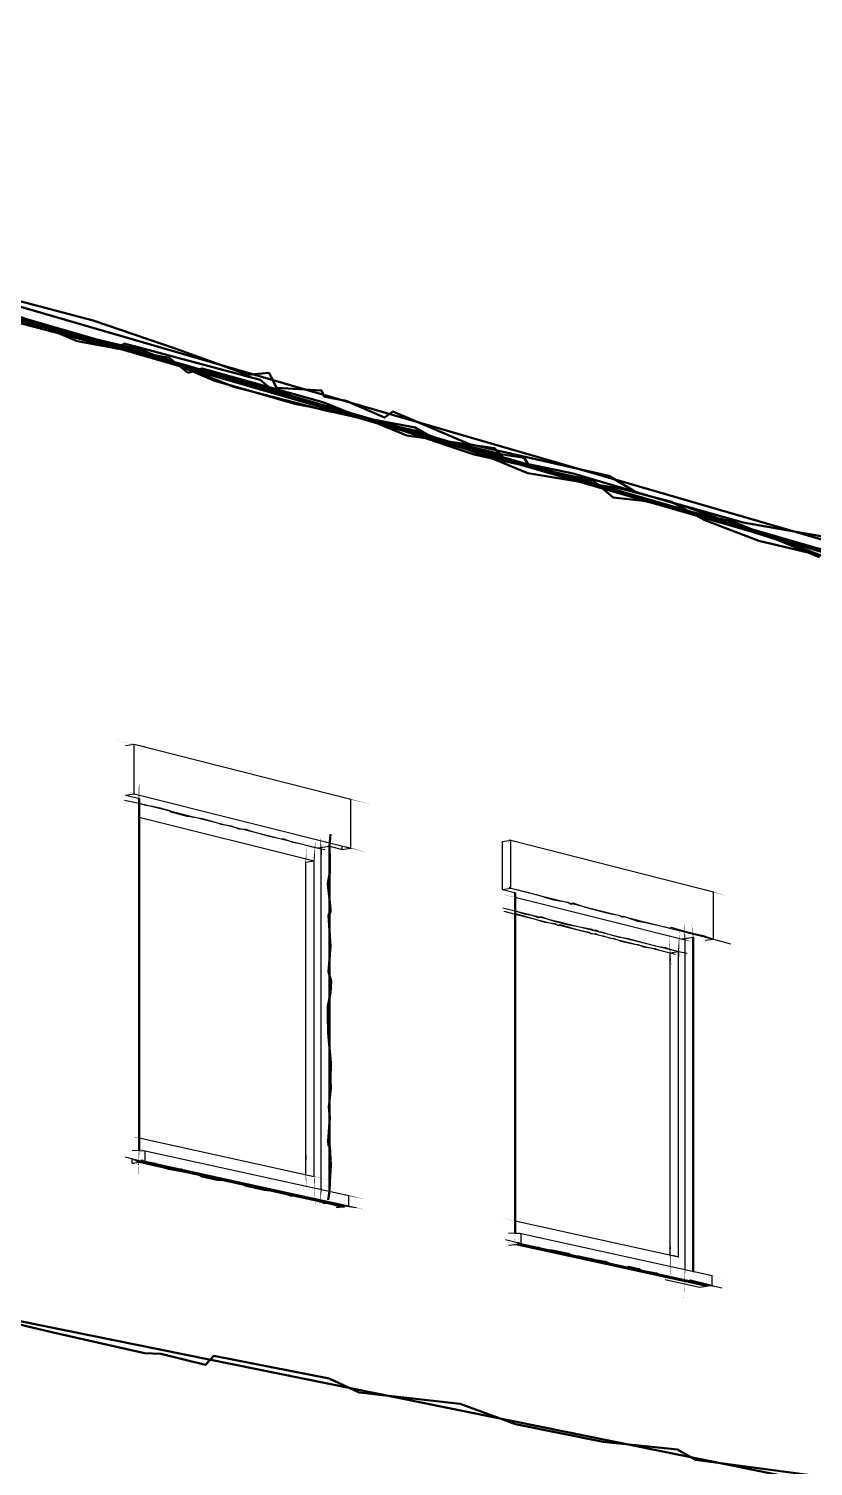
# Model space of a CAD drawing. Header units: inches. Extents: x -877 to 882, y -418 to 410.
# Drawn here: x 666 to 770, y 194.3 to 384.9 of the extents above; entities that cross this region are included whole.
import ezdxf

# ---------------------------------------------------------------- set-up
doc = ezdxf.new("R2010")
doc.units = ezdxf.units.IN
doc.header["$LTSCALE"] = 0.5
doc.header["$MEASUREMENT"] = 0
doc.layers.get('0').update_dxf_attribs({"lineweight": 18})
doc.layers.add('A-Glaz-Assm', color=71, linetype='Continuous', lineweight=25)
doc.layers.add('A-Wall', color=113, linetype='Continuous', lineweight=35)

# ---------------------------------------------------------------- blocks, each defined once
blk = doc.blocks.new('*U12')
at = {"color": 7, "linetype": 'Continuous', "lineweight": -3}
for p, q in [((678.84, 283.32), (680.56, 282.89)), ((680.56, 282.89), (680.61, 282.87)), ((680.61, 282.87), (680.62, 282.87)), ((704.32, 276.31), (705.56, 276.5)), ((705.56, 276.5), (705.85, 276.55)), ((705.85, 276.55), (705.86, 276.55)), ((705.86, 276.55), (705.91, 276.54)), ((705.91, 276.54), (707.56, 276.12)), ((707.56, 276.12), (707.56, 276.58)), ((728.8, 275.97), (728.8, 277.16)), ((728.8, 273.61), (728.8, 275.97)), ((728.8, 270.8), (728.8, 273.61)), ((728.8, 270.8), (730.41, 270.4)), ((730.41, 270.4), (730.46, 270.38)), ((730.46, 270.38), (730.46, 270.38)), ((752.56, 264.24), (753.79, 264.42)), ((753.79, 264.42), (754.07, 264.47)), ((679.7, 234.53), (679.7, 235.18)), ((679.7, 234.53), (679.96, 234.47)), ((679.7, 234.53), (679.7, 234.53)), ((679.7, 234.53), (679.7, 234.53)), ((680.44, 234.37), (680.44, 234.37)), ((680.44, 234.37), (680.45, 234.37)), ((680.45, 234.37), (680.56, 234.34)), ((750.38, 219.09), (754.9, 218.1))]:
    blk.add_line(p, q, dxfattribs=at)
at = {"layer": 'A-Glaz-Assm', "color": 252, "linetype": 'Continuous', "lineweight": 25}
for p, q in [((678.84, 289.9), (679.98, 290.09)), ((679.98, 283.5), (679.98, 290.09)), ((679.98, 290.09), (708.69, 282.76)), ((678.84, 283.32), (679.98, 283.5)), ((679.98, 283.5), (708.69, 276.3)), ((708.69, 276.3), (708.69, 282.76)), ((728.8, 277.16), (729.92, 277.34)), ((729.92, 270.97), (729.92, 277.34)), ((729.92, 277.34), (756.79, 270.48)), ((707.56, 276.12), (708.69, 276.3)), ((728.8, 270.8), (729.92, 270.97)), ((729.92, 270.97), (756.79, 264.23)), ((756.79, 264.23), (756.79, 270.48)), ((755.67, 264.07), (756.79, 264.23)), ((679.7, 236.23), (680.65, 236.19)), ((679.7, 234.53), (680.65, 234.66)), ((680.65, 236.19), (681.41, 236.16)), ((680.65, 234.66), (680.93, 234.7)), ((680.65, 234.66), (707.68, 228.75)), ((680.93, 234.91), (681.12, 234.94)), ((680.93, 234.7), (680.93, 234.91)), ((680.93, 234.91), (681.12, 234.87)), ((680.93, 234.7), (707.96, 228.79)), ((681.12, 234.73), (681.12, 234.94)), ((681.12, 234.73), (681.41, 234.77)), ((681.12, 234.73), (708.15, 228.82)), ((681.41, 234.77), (681.41, 236.16)), ((681.41, 236.16), (708.43, 230.22)), ((681.41, 234.77), (708.43, 228.86)), ((706.74, 228.62), (707.68, 228.75)), ((707.68, 228.75), (707.96, 228.79)), ((707.96, 228.79), (707.96, 228.86)), ((708.15, 228.82), (708.43, 228.86)), ((708.43, 228.86), (708.43, 230.22)), ((729.61, 225.27), (730.54, 225.23)), ((730.54, 225.23), (731.29, 225.2)), ((731.29, 223.85), (731.29, 225.2)), ((731.29, 225.2), (756.57, 219.64)), ((729.61, 223.63), (730.54, 223.75)), ((730.54, 223.75), (730.82, 223.79)), ((730.54, 223.75), (755.83, 218.22)), ((730.82, 223.99), (731.01, 224.02)), ((730.82, 223.79), (730.82, 223.99)), ((730.82, 223.99), (731.01, 223.95)), ((730.82, 223.79), (756.11, 218.26)), ((731.01, 223.82), (731.01, 224.02)), ((731.01, 223.82), (731.29, 223.85)), ((731.01, 223.82), (756.29, 218.29)), ((731.29, 223.85), (756.57, 218.32)), ((756.57, 218.32), (756.57, 219.64)), ((754.9, 218.1), (755.83, 218.22)), ((755.83, 218.22), (756.11, 218.26)), ((756.11, 218.26), (756.11, 218.33)), ((756.29, 218.29), (756.57, 218.32))]:
    blk.add_line(p, q, dxfattribs=at)
at = {"layer": 'A-Glaz-Assm', "color": 143, "linetype": 'Continuous', "lineweight": 25}
for p, q in [((680.62, 282.24), (704.77, 276.2)), ((680.62, 280.39), (703.83, 274.61)), ((702.71, 274.44), (703.83, 274.61)), ((703.83, 232.76), (703.83, 274.61)), ((704.77, 231.03), (704.77, 276.2)), ((730.46, 269.77), (753, 264.13)), ((730.46, 267.98), (752.13, 262.59)), ((753, 220.43), (753, 264.13)), ((751.02, 262.42), (752.13, 262.59)), ((752.13, 222.1), (752.13, 262.59)), ((680.62, 237.89), (703.83, 232.76)), ((730.46, 226.88), (752.13, 222.1))]:
    blk.add_line(p, q, dxfattribs=at)
at = {"layer": 'A-Glaz-Assm', "color": 141, "linetype": 'Continuous', "lineweight": 25}
for p, q in [((702.71, 233.01), (702.71, 274.44)), ((730.46, 267.53), (751.02, 262.42)), ((751.02, 222.35), (751.02, 262.42))]:
    blk.add_line(p, q, dxfattribs=at)
at = {"layer": 'A-Wall', "color": 252, "linetype": 'Continuous', "lineweight": 50}
for p, q in [((537.86, 383.08), (863.15, 288.89)), ((537.96, 383.2), (863.55, 288.89)), ((538.03, 383.28), (863.81, 288.9)), ((538.13, 384.91), (864.2, 290.12)), ((538.13, 383.4), (864.2, 288.9))]:
    blk.add_line(p, q, dxfattribs=at)
at = {"layer": 'A-Wall', "color": 15, "linetype": 'Continuous', "lineweight": 50}
for p, q in [((680.62, 236.19), (680.62, 282.87)), ((705.85, 230.79), (705.85, 276.55)), ((730.46, 225.23), (730.46, 270.38)), ((754.07, 220.19), (754.07, 264.47)), ((549.83, 236.85), (863.68, 173.28))]:
    blk.add_line(p, q, dxfattribs=at)
blk = doc.blocks.new('New Napkin Sketch')
at = {"layer": 'A-Wall', "color": 252, "linetype": 'Continuous', "lineweight": 25}
for p, q in [((678.84, 289.9), (679.98, 290.09)), ((679.98, 283.5), (679.98, 290.09)), ((678.84, 283.32), (679.98, 283.5)), ((708.69, 276.3), (708.69, 282.76)), ((728.8, 277.16), (729.92, 277.34)), ((729.92, 270.97), (729.92, 277.34)), ((707.56, 276.12), (708.69, 276.3)), ((728.8, 270.8), (729.92, 270.97)), ((756.79, 264.23), (756.79, 270.48)), ((755.67, 264.07), (756.79, 264.23)), ((679.7, 236.23), (680.65, 236.19)), ((679.7, 234.53), (680.65, 234.66)), ((680.65, 236.19), (681.41, 236.16)), ((680.65, 234.66), (680.93, 234.7)), ((680.93, 234.91), (681.12, 234.94)), ((680.93, 234.7), (680.93, 234.91)), ((680.93, 234.91), (681.12, 234.87)), ((681.12, 234.73), (681.12, 234.94)), ((681.12, 234.73), (681.41, 234.77)), ((681.41, 234.77), (681.41, 236.16)), ((706.74, 228.62), (707.68, 228.75)), ((707.68, 228.75), (707.96, 228.79)), ((707.96, 228.79), (707.96, 228.86)), ((708.15, 228.82), (708.43, 228.86)), ((708.43, 228.86), (708.43, 230.22)), ((729.61, 225.27), (730.54, 225.23)), ((730.54, 225.23), (731.29, 225.2)), ((731.29, 223.85), (731.29, 225.2)), ((729.61, 223.63), (730.54, 223.75)), ((730.54, 223.75), (730.82, 223.79)), ((730.82, 223.99), (731.01, 224.02)), ((730.82, 223.79), (730.82, 223.99)), ((730.82, 223.99), (731.01, 223.95)), ((731.01, 223.82), (731.01, 224.02)), ((731.01, 223.82), (731.29, 223.85)), ((756.57, 218.32), (756.57, 219.64)), ((754.9, 218.1), (755.83, 218.22)), ((755.83, 218.22), (756.11, 218.26)), ((756.11, 218.26), (756.11, 218.33)), ((756.29, 218.29), (756.57, 218.32))]:
    blk.add_line(p, q, dxfattribs=at)
at = {"layer": 'A-Wall', "color": 7, "linetype": 'Continuous', "lineweight": -3}
for p, q in [((678.84, 283.32), (680.56, 282.89)), ((680.56, 282.89), (680.61, 282.87)), ((680.61, 282.87), (680.62, 282.87)), ((704.32, 276.31), (705.56, 276.5)), ((705.56, 276.5), (705.85, 276.55)), ((705.85, 276.55), (705.86, 276.55)), ((705.86, 276.55), (705.91, 276.54)), ((705.91, 276.54), (707.56, 276.12)), ((707.56, 276.12), (707.56, 276.58)), ((728.8, 275.97), (728.8, 277.16)), ((728.8, 273.61), (728.8, 275.97)), ((728.8, 270.8), (728.8, 273.61)), ((728.8, 270.8), (730.41, 270.4)), ((730.41, 270.4), (730.46, 270.38)), ((730.46, 270.38), (730.46, 270.38)), ((752.56, 264.24), (753.79, 264.42)), ((753.79, 264.42), (754.07, 264.47)), ((679.7, 234.53), (679.7, 235.18)), ((679.7, 234.53), (679.96, 234.47)), ((679.7, 234.53), (679.7, 234.53)), ((679.7, 234.53), (679.7, 234.53)), ((680.44, 234.37), (680.44, 234.37)), ((680.44, 234.37), (680.45, 234.37)), ((680.45, 234.37), (680.56, 234.34)), ((750.38, 219.09), (754.9, 218.1))]:
    blk.add_line(p, q, dxfattribs=at)
at = {"layer": 'A-Wall', "color": 143, "linetype": 'Continuous', "lineweight": 25}
for p, q in [((702.71, 274.44), (703.83, 274.61)), ((751.02, 262.42), (752.13, 262.59))]:
    blk.add_line(p, q, dxfattribs=at)
at = {"layer": 'A-Wall', "color": 252, "linetype": 'Continuous', "lineweight": 50, "extrusion": (0, 0, -1)}
for points in [[(-658.42, 350.49), (-674.53, 346.25), (-685.39, 342.51), (-695.04, 339.02), (-697.86, 339.32), (-698.82, 337.33), (-704.82, 336.97), (-705.17, 336.14), (-705.95, 335.99), (-708.07, 335.59), (-713.17, 333.36), (-714.27, 334.18), (-724.42, 329.86), (-742.88, 325.63), (-746.56, 323.43), (-760.68, 319.46), (-772.52, 317.37)], [(-557.74, 377.61), (-569.25, 374.78), (-575.2, 372.22), (-591.54, 367.5), (-597.33, 365.89), (-601.63, 365.51), (-619.53, 360.44), (-629.7, 357.62), (-643.63, 352.71), (-644.95, 353.16), (-650.67, 350.15), (-664.92, 346.09), (-681.01, 342.31), (-693.2, 337.43), (-705.49, 334.27), (-717.2, 332.05), (-719.46, 330.71), (-728.57, 328.52), (-731.68, 328.01), (-732.18, 327.17), (-738.17, 325.95), (-753.29, 321.47), (-766.62, 316.7), (-775.74, 313.37)], [(-661.14, 348.3), (-672.42, 343.5), (-684.61, 341.29), (-687.14, 339.31), (-688.97, 339.88), (-704.99, 335.4), (-708.44, 334.03), (-725.04, 328.46), (-740.84, 324.97), (-743.48, 322.76), (-747.5, 322.35), (-750.54, 321.63), (-759.44, 319.56), (-770.81, 314.85)], [(-555.71, 378.06), (-564.07, 376.34), (-573.4, 373.07), (-584.4, 369.73), (-596.42, 367.26), (-599.38, 365.22), (-602.92, 364.65), (-618.02, 360.19), (-636.04, 354.1), (-645.85, 351.92), (-661.29, 346.83), (-677.82, 342.49), (-678.64, 343.18), (-696.68, 338.39), (-698.27, 337.04), (-711.49, 332.89), (-716.11, 331), (-727.74, 329.31), (-729.19, 327.71), (-736.49, 325.67), (-753.83, 320.79), (-765.96, 316.93), (-777.77, 314.21)], [(-651.64, 350.2), (-666.99, 345.69), (-683.44, 341.34), (-690.54, 338.28), (-701.25, 335.2), (-703.33, 334.77), (-717.69, 331.54), (-727.86, 327.75), (-732.14, 326.01), (-744.63, 323.91), (-751.21, 322.19), (-755.63, 319.78), (-762.76, 317.04), (-780.3, 312.87)]]:
    blk.add_lwpolyline(points, dxfattribs=at)
at = {"layer": 'A-Wall', "color": 252, "linetype": 'Continuous', "lineweight": 25, "extrusion": (0, 0, -1)}
for points in [[(-677.18, 290.69, 0, 0.0188, 0), (-679.98, 290.09, 0.0188, 0, 0), (-682.76, 289.5, 0, 0, 0), (-683.04, 289.38, 0, 0, 0), (-684.78, 288.86, 0, 0, 0), (-685.65, 288.56, 0, 0, 0), (-687.34, 288.35, 0, 0, 0), (-690.16, 287.61, 0, 0, 0), (-692.72, 286.87, 0, 0, 0), (-695.51, 285.99, 0, 0, 0), (-697.4, 285.49, 0, 0, 0), (-697.87, 285.5, 0, 0, 0), (-700.67, 284.89, 0, 0, 0), (-700.73, 284.78, 0, 0, 0), (-702.2, 284.34, 0, 0, 0), (-705.01, 283.73, 0, 0, 0), (-705.52, 283.64, 0, 0, 0), (-707.15, 283.2, 0, 0.0596, 0), (-708.69, 282.76, 0.0596, 0, 0), (-711.5, 282.04, 0, 0, 0)], [(-678.94, 283.82, 0, 0.0358, 0), (-679.98, 283.5, 0.0358, 0, 0), (-681.99, 282.88, 0, 0, 0), (-684.27, 282.32, 0, 0, 0), (-685.32, 282.31, 0, 0, 0), (-687.31, 281.79, 0, 0, 0), (-689.93, 280.96, 0, 0, 0), (-692.14, 280.59, 0, 0, 0), (-692.87, 280.21, 0, 0, 0), (-693.83, 279.95, 0, 0, 0), (-696.02, 279.49, 0, 0, 0), (-698.29, 278.94, 0, 0, 0), (-700.89, 278.4, 0, 0, 0), (-703.34, 277.79, 0, 0, 0), (-704.76, 277.21, 0, 0, 0), (-705.29, 277.21, 0, 0, 0), (-706.9, 276.78, 0, 0, 0), (-707.85, 276.64, 0, 0.0743, 0), (-708.69, 276.3, 0.0743, 0, 0), (-710.81, 275.66, 0, 0, 0)], [(-729.52, 277.47, 0, 0.131, 0), (-729.92, 277.34, 0.131, 0, 0), (-730.43, 277.07, 0, 0, 0), (-733.13, 276.47, 0, 0, 0), (-734.37, 276.09, 0, 0, 0), (-734.59, 276.15, 0, 0, 0), (-736.91, 275.62, 0, 0, 0), (-737.28, 275.53, 0, 0, 0), (-738.45, 275.18, 0, 0, 0), (-740.97, 274.57, 0, 0, 0), (-743.39, 273.97, 0, 0, 0), (-745.72, 273.24, 0, 0, 0), (-748.34, 272.72, 0, 0, 0), (-750.17, 272.2, 0, 0, 0), (-751.27, 271.95, 0, 0, 0), (-751.32, 271.88, 0, 0, 0), (-751.48, 271.7, 0, 0, 0), (-753.37, 271.48, 0, 0, 0), (-754.84, 271.08, 0, 0, 0), (-755.49, 270.7, 0, 0.0565, 0), (-756.79, 270.48, 0.0565, 0, 0), (-758.53, 269.9, 0, 0, 0)], [(-680.37, 236.49, 0, 0.0602, 0), (-681.41, 236.16, 0.0602, 0, 0), (-683.7, 235.55, 0, 0, 0), (-684.95, 235.4, 0, 0, 0), (-684.97, 235.3, 0, 0, 0), (-686.28, 235.06, 0, 0, 0), (-688.92, 234.64, 0, 0, 0), (-689.57, 234.27, 0, 0, 0), (-691.38, 233.93, 0, 0, 0), (-692.35, 233.71, 0, 0, 0), (-692.92, 233.65, 0, 0, 0), (-694.88, 233.27, 0, 0, 0), (-695.29, 233.23, 0, 0, 0), (-697.81, 232.55, 0, 0, 0), (-699.36, 232.31, 0, 0, 0), (-701.7, 231.72, 0, 0, 0), (-703.25, 231.4, 0, 0, 0), (-704.59, 230.97, 0, 0, 0), (-706.15, 230.76, 0, 0, 0), (-708.06, 230.34, 0, 0, 0), (-708.3, 230.36, 0, 0.0881, 0), (-708.43, 230.22, 0.0881, 0, 0), (-710.7, 229.7, 0, 0, 0)], [(-679.32, 235.05, 0, 0.125, 0), (-680.93, 234.7, 0.125, 0, 0), (-681.62, 234.65, 0, 0, 0), (-682.72, 234.31, 0, 0, 0), (-684.33, 233.99, 0, 0, 0), (-685.02, 233.77, 0, 0, 0), (-687.36, 233.42, 0, 0, 0), (-689.47, 232.86, 0, 0, 0), (-691.19, 232.34, 0, 0, 0), (-692.67, 232.15, 0, 0, 0), (-695.37, 231.55, 0, 0, 0), (-697.67, 230.9, 0, 0, 0), (-700.04, 230.51, 0, 0, 0), (-701.6, 230.08, 0, 0, 0), (-702.57, 229.91, 0, 0, 0), (-704.4, 229.61, 0, 0, 0), (-706.87, 228.93, 0, 0.0364, 0), (-707.96, 228.79, 0.0364, 0, 0), (-709.55, 228.52, 0, 0, 0)], [(-680.67, 235.02, 0, 0.132, 0), (-681.41, 234.77, 0.132, 0, 0), (-683.09, 234.51, 0, 0, 0), (-685.5, 233.95, 0, 0, 0), (-687.91, 233.37, 0, 0, 0), (-688.02, 233.33, 0, 0, 0), (-689.56, 232.95, 0, 0, 0), (-690.73, 232.64, 0, 0, 0), (-692.61, 232.33, 0, 0, 0), (-694.12, 232.07, 0, 0, 0), (-696.07, 231.56, 0, 0, 0), (-696.92, 231.27, 0, 0, 0), (-697.85, 231.08, 0, 0, 0), (-699.5, 230.89, 0, 0, 0), (-701.25, 230.53, 0, 0, 0), (-701.91, 230.32, 0, 0, 0), (-702.73, 230.08, 0, 0, 0), (-703.54, 230.05, 0, 0, 0), (-703.79, 229.85, 0, 0, 0), (-703.82, 229.91, 0, 0, 0), (-703.93, 229.78, 0, 0, 0), (-704.96, 229.7, 0, 0, 0), (-707.08, 229.21, 0, 0.0882, 0), (-708.43, 228.86, 0.0882, 0, 0), (-710.6, 228.34, 0, 0, 0)], [(-730.14, 225.53, 0, 0.0536, 0), (-731.29, 225.2, 0.0536, 0, 0), (-732.15, 225.05, 0, 0, 0), (-734.08, 224.57, 0, 0, 0), (-734.48, 224.46, 0, 0, 0), (-735.66, 224.32, 0, 0, 0), (-736.17, 224.17, 0, 0, 0), (-738.1, 223.72, 0, 0, 0), (-739.45, 223.35, 0, 0, 0), (-740.01, 223.34, 0, 0, 0), (-740.99, 223.16, 0, 0, 0), (-742.29, 222.84, 0, 0, 0), (-744.5, 222.36, 0, 0, 0), (-746.41, 221.79, 0, 0, 0), (-748.28, 221.36, 0, 0, 0), (-750.41, 221.11, 0, 0, 0), (-750.89, 220.88, 0, 0, 0), (-752.18, 220.57, 0, 0, 0), (-754.18, 220.05, 0, 0, 0), (-755.68, 219.9, 0, 0.0083, 0), (-756.57, 219.64, 0.0083, 0, 0), (-758.54, 219.09, 0, 0, 0)], [(-729.26, 224.05, 0, 0.026, 0), (-730.54, 223.75, 0.026, 0, 0), (-731.13, 223.67, 0, 0, 0), (-732.95, 223.19, 0, 0, 0), (-734.54, 222.76, 0, 0, 0), (-735.12, 222.74, 0, 0, 0), (-737.42, 222.29, 0, 0, 0), (-737.46, 222.13, 0, 0, 0), (-739.57, 221.67, 0, 0, 0), (-740.86, 221.51, 0, 0, 0), (-742.38, 221.18, 0, 0, 0), (-744.23, 220.81, 0, 0, 0), (-744.26, 220.76, 0, 0, 0), (-746.3, 220.36, 0, 0, 0), (-748.2, 219.97, 0, 0, 0), (-749.33, 219.71, 0, 0, 0), (-750.82, 219.27, 0, 0, 0), (-751.56, 219.27, 0, 0, 0), (-751.6, 219.06, 0, 0, 0), (-752.47, 218.89, 0, 0, 0), (-752.66, 218.9, 0, 0, 0), (-752.67, 218.93, 0, 0, 0), (-754.71, 218.47, 0, 0.0481, 0), (-755.83, 218.22, 0.0481, 0, 0), (-756.4, 218.1, 0, 0, 0)], [(-729.44, 224.08, 0, 0.0219, 0), (-731.01, 223.82, 0.0219, 0, 0), (-731.62, 223.75, 0, 0, 0), (-733.64, 223.12, 0, 0, 0), (-735.22, 222.76, 0, 0, 0), (-735.99, 222.77, 0, 0, 0), (-737.63, 222.27, 0, 0, 0), (-738.93, 222.14, 0, 0, 0), (-740.25, 221.73, 0, 0, 0), (-740.85, 221.63, 0, 0, 0), (-742.59, 221.38, 0, 0, 0), (-744.08, 221.06, 0, 0, 0), (-746.42, 220.53, 0, 0, 0), (-747.28, 220.2, 0, 0, 0), (-747.31, 220.25, 0, 0, 0), (-749.46, 219.66, 0, 0, 0), (-751.72, 219.31, 0, 0, 0), (-752.02, 219.31, 0, 0, 0), (-753.84, 218.83, 0, 0, 0), (-754.36, 218.68, 0, 0, 0), (-754.63, 218.74, 0, 0.0636, 0), (-756.29, 218.29, 0.0636, 0, 0), (-757.01, 218.01, 0, 0, 0)], [(-730.64, 223.88, 0, 0.121, 0), (-730.82, 223.79, 0.121, 0, 0), (-731.21, 223.6, 0, 0, 0), (-733.37, 223.13, 0, 0, 0), (-734.8, 222.96, 0, 0, 0), (-735.98, 222.57, 0, 0, 0), (-738.03, 222.1, 0, 0, 0), (-738.6, 221.98, 0, 0, 0), (-740.67, 221.66, 0, 0, 0), (-741.79, 221.36, 0, 0, 0), (-742.25, 221.35, 0, 0, 0), (-744.01, 220.85, 0, 0, 0), (-744.17, 220.79, 0, 0, 0), (-746.68, 220.26, 0, 0, 0), (-747.16, 220.32, 0, 0, 0), (-749.55, 219.69, 0, 0, 0), (-750.18, 219.59, 0, 0, 0), (-752.07, 219.1, 0, 0, 0), (-754.22, 218.75, 0, 0, 0), (-755.54, 218.32, 0, 0.0927, 0), (-756.11, 218.26, 0.0927, 0, 0), (-756.85, 218.23, 0, 0, 0)]]:
    blk.add_lwpolyline(points, format="xyseb", dxfattribs=at)
at = {"layer": 'A-Wall', "color": 15, "linetype": 'Continuous', "lineweight": 50, "extrusion": (0, 0, -1)}
for points in [[(-680.52, 232.34, 0, 0.0864, 0), (-680.62, 236.19, 0.0864, 0, 0), (-680.74, 240.5, 0, 0, 0), (-680.81, 241.79, 0, 0, 0), (-680.79, 245.43, 0, 0, 0), (-680.78, 249.67, 0, 0, 0), (-680.82, 249.73, 0, 0, 0), (-680.48, 251.37, 0, 0, 0), (-680.71, 252.18, 0, 0, 0), (-680.55, 254.6, 0, 0, 0), (-680.56, 258.25, 0, 0, 0), (-680.61, 260.56, 0, 0, 0), (-680.4, 262.85, 0, 0, 0), (-680.82, 264.68, 0, 0, 0), (-680.61, 265.07, 0, 0, 0), (-680.64, 267.21, 0, 0, 0), (-680.42, 270.9, 0, 0, 0), (-680.84, 272.12, 0, 0, 0), (-680.7, 276.72, 0, 0, 0), (-680.39, 277.38, 0, 0, 0), (-680.53, 281, 0, 0.0884, 0), (-680.62, 282.87, 0.0884, 0, 0), (-680.61, 286.41, 0, 0, 0)], [(-730.4, 223.35, 0, 0.0124, 0), (-730.46, 225.23, 0.0124, 0, 0), (-730.26, 227.58, 0, 0, 0), (-730.4, 231.47, 0, 0, 0), (-730.59, 235.51, 0, 0, 0), (-730.37, 239.46, 0, 0, 0), (-730.6, 240.33, 0, 0, 0), (-730.62, 240.98, 0, 0, 0), (-730.35, 244.95, 0, 0, 0), (-730.55, 247.14, 0, 0, 0), (-730.53, 247.85, 0, 0, 0), (-730.65, 247.95, 0, 0, 0), (-730.3, 251.06, 0, 0, 0), (-730.65, 255.1, 0, 0, 0), (-730.42, 256.56, 0, 0, 0), (-730.61, 256.89, 0, 0, 0), (-730.29, 259.69, 0, 0, 0), (-730.3, 260.91, 0, 0, 0), (-730.54, 262.86, 0, 0, 0), (-730.35, 265.32, 0, 0, 0), (-730.39, 266.95, 0, 0, 0), (-730.33, 269.35, 0, 0.0202, 0), (-730.46, 270.38, 0.0202, 0, 0), (-730.26, 270.94, 0, 0, 0)], [(-754.19, 219.62, 0, 0.05, 0), (-754.07, 220.19, 0.05, 0, 0), (-753.9, 223.28, 0, 0, 0), (-754.21, 224.31, 0, 0, 0), (-754.21, 226.99, 0, 0, 0), (-754.24, 228.28, 0, 0, 0), (-754.05, 231.04, 0, 0, 0), (-754.06, 234.56, 0, 0, 0), (-754.02, 238.01, 0, 0, 0), (-754.23, 238.26, 0, 0, 0), (-754.1, 240.01, 0, 0, 0), (-753.94, 242.03, 0, 0, 0), (-753.93, 244.18, 0, 0, 0), (-754.15, 245.83, 0, 0, 0), (-754.2, 247.54, 0, 0, 0), (-753.98, 251.8, 0, 0, 0), (-754.09, 256.1, 0, 0, 0), (-754.26, 258, 0, 0, 0), (-754.11, 259.69, 0, 0, 0), (-754.14, 263.95, 0, 0.122, 0), (-754.07, 264.47, 0.122, 0, 0), (-753.86, 266.36, 0, 0, 0)]]:
    blk.add_lwpolyline(points, format="xyseb", dxfattribs=at)
at = {"layer": 'A-Wall', "color": 143, "linetype": 'Continuous', "lineweight": 25, "extrusion": (0, 0, -1)}
for points in [[(-678.71, 282.65), (-680.62, 282.24), (-681.49, 281.98), (-682.43, 281.85), (-683.39, 281.64), (-684.68, 281.27), (-684.67, 281.16), (-686.96, 280.54), (-687.14, 280.52), (-689, 280.2), (-691.34, 279.53), (-691.45, 279.48), (-692.85, 279.25), (-693.85, 278.85), (-694.76, 278.78), (-695.37, 278.56), (-697.69, 277.92), (-699.47, 277.53), (-699.83, 277.5), (-700.94, 277.08), (-701.74, 276.94), (-703.63, 276.45), (-703.96, 276.37), (-704.47, 276.33), (-704.77, 276.2), (-705.26, 276.09)], [(-728.85, 268.39), (-730.46, 267.98), (-731.42, 267.67), (-731.64, 267.59), (-732.69, 267.41), (-733.58, 267.11), (-733.94, 267.2), (-734.8, 266.87), (-735.65, 266.62), (-737.56, 266.13), (-738.61, 265.95), (-740.66, 265.54), (-740.91, 265.4), (-741.25, 265.41), (-741.61, 265.21), (-741.93, 265.17), (-742.7, 264.91), (-744.25, 264.49), (-745.27, 264.34), (-747.41, 263.78), (-749.06, 263.32), (-750.27, 263.09), (-750.36, 263.1), (-750.96, 262.9), (-752.13, 262.59), (-753.29, 262.35)]]:
    blk.add_lwpolyline(points, dxfattribs=at)
for points in [[(-680.28, 280.37, 0, 0.0854, 0), (-680.62, 280.39, 0.0854, 0, 0), (-681.92, 279.95, 0, 0, 0), (-683.1, 279.87, 0, 0, 0), (-683.71, 279.62, 0, 0, 0), (-685.08, 279.24, 0, 0, 0), (-685.68, 279.22, 0, 0, 0), (-686.6, 278.93, 0, 0, 0), (-688.85, 278.39, 0, 0, 0), (-689.71, 278.18, 0, 0, 0), (-690.21, 277.92, 0, 0, 0), (-690.68, 277.98, 0, 0, 0), (-691.36, 277.69, 0, 0, 0), (-693.37, 277.11, 0, 0, 0), (-694.55, 276.84, 0, 0, 0), (-696.23, 276.5, 0, 0, 0), (-697.49, 276.27, 0, 0, 0), (-699.04, 275.78, 0, 0, 0), (-700.66, 275.49, 0, 0, 0), (-702.21, 274.99, 0, 0, 0), (-703.3, 274.64, 0, 0.0438, 0), (-703.83, 274.61, 0.0438, 0, 0), (-703.91, 274.65, 0, 0, 0)], [(-703.98, 228.78, 0, 0.0833, 0), (-703.83, 232.76, 0.0833, 0, 0), (-703.85, 235.14, 0, 0, 0), (-703.82, 236.64, 0, 0, 0), (-703.83, 236.89, 0, 0, 0), (-703.82, 237.12, 0, 0, 0), (-703.69, 240.6, 0, 0, 0), (-704.04, 242.11, 0, 0, 0), (-703.73, 243.25, 0, 0, 0), (-703.8, 245.34, 0, 0, 0), (-703.96, 246.25, 0, 0, 0), (-703.85, 248.39, 0, 0, 0), (-703.67, 250.39, 0, 0, 0), (-703.97, 252.76, 0, 0, 0), (-703.66, 256.2, 0, 0, 0), (-703.74, 259.5, 0, 0, 0), (-704, 262.46, 0, 0, 0), (-704, 263.65, 0, 0, 0), (-703.88, 266.79, 0, 0, 0), (-703.71, 268.93, 0, 0, 0), (-703.76, 270.15, 0, 0, 0), (-703.9, 272.85, 0, 0.165, 0), (-703.83, 274.61, 0.165, 0, 0), (-703.99, 277.31, 0, 0, 0)], [(-704.57, 229.12, 0, 0.164, 0), (-704.77, 231.03, 0.164, 0, 0), (-704.84, 232.01, 0, 0, 0), (-704.98, 232.72, 0, 0, 0), (-704.98, 234.72, 0, 0, 0), (-704.92, 236.57, 0, 0, 0), (-704.69, 240.46, 0, 0, 0), (-704.68, 243.3, 0, 0, 0), (-704.85, 247.18, 0, 0, 0), (-704.68, 249.33, 0, 0, 0), (-704.55, 251.9, 0, 0, 0), (-704.65, 253.06, 0, 0, 0), (-704.69, 253.98, 0, 0, 0), (-704.57, 255.45, 0, 0, 0), (-704.6, 258.4, 0, 0, 0), (-704.88, 261.22, 0, 0, 0), (-704.84, 265.07, 0, 0, 0), (-704.93, 266.2, 0, 0, 0), (-704.54, 270.47, 0, 0, 0), (-704.95, 271.6, 0, 0, 0), (-704.87, 275.26, 0, 0.167, 0), (-704.77, 276.2, 0.167, 0, 0), (-704.58, 277.87, 0, 0, 0)], [(-728.53, 270.24, 0, 0.0372, 0), (-730.46, 269.77, 0.0372, 0, 0), (-732.23, 269.22, 0, 0, 0), (-734.2, 268.94, 0, 0, 0), (-735.14, 268.67, 0, 0, 0), (-736.34, 268.4, 0, 0, 0), (-736.33, 268.23, 0, 0, 0), (-736.35, 268.3, 0, 0, 0), (-737.55, 267.88, 0, 0, 0), (-739.1, 267.56, 0, 0, 0), (-740.37, 267.34, 0, 0, 0), (-741.11, 267.17, 0, 0, 0), (-742.52, 266.79, 0, 0, 0), (-744.36, 266.33, 0, 0, 0), (-745.58, 265.96, 0, 0, 0), (-746.79, 265.71, 0, 0, 0), (-747.23, 265.56, 0, 0, 0), (-749.14, 265.21, 0, 0, 0), (-751.16, 264.69, 0, 0, 0), (-752.22, 264.38, 0, 0.112, 0), (-753, 264.13, 0.112, 0, 0), (-753.89, 263.87, 0, 0, 0)], [(-752.06, 221.57, 0, 0.00717, 0), (-752.13, 222.1, 0.00717, 0, 0), (-752.18, 224.37, 0, 0, 0), (-752.2, 224.56, 0, 0, 0), (-752.12, 225.02, 0, 0, 0), (-752.04, 227.86, 0, 0, 0), (-751.99, 228.72, 0, 0, 0), (-752.31, 232.43, 0, 0, 0), (-752.3, 234.18, 0, 0, 0), (-752.19, 237.76, 0, 0, 0), (-752.31, 239.22, 0, 0, 0), (-752.24, 241.84, 0, 0, 0), (-752.18, 245.02, 0, 0, 0), (-752.22, 248.78, 0, 0, 0), (-752.19, 251.87, 0, 0, 0), (-751.96, 255.81, 0, 0, 0), (-751.97, 257.22, 0, 0, 0), (-751.99, 258.79, 0, 0, 0), (-752.09, 259.83, 0, 0, 0), (-752.25, 261.75, 0, 0.158, 0), (-752.13, 262.59, 0.158, 0, 0), (-752.27, 265.48, 0, 0, 0)], [(-752.82, 216.34, 0, 0.0763, 0), (-753, 220.43, 0.0763, 0, 0), (-752.92, 221.71, 0, 0, 0), (-753.21, 225.96, 0, 0, 0), (-753.21, 229.08, 0, 0, 0), (-753.14, 232.64, 0, 0, 0), (-752.84, 235.34, 0, 0, 0), (-753.2, 237.31, 0, 0, 0), (-752.9, 240.38, 0, 0, 0), (-752.86, 241.24, 0, 0, 0), (-752.94, 242.06, 0, 0, 0), (-753.09, 243.26, 0, 0, 0), (-752.95, 244.28, 0, 0, 0), (-753.08, 247.7, 0, 0, 0), (-752.81, 247.77, 0, 0, 0), (-753.01, 251.06, 0, 0, 0), (-752.84, 252.87, 0, 0, 0), (-752.87, 254.68, 0, 0, 0), (-753.13, 257.51, 0, 0, 0), (-753.22, 258.98, 0, 0, 0), (-753.07, 262.65, 0, 0.151, 0), (-753, 264.13, 0.151, 0, 0), (-752.85, 266.56, 0, 0, 0)], [(-679.89, 237.93, 0, 0.0657, 0), (-680.62, 237.89, 0.0657, 0, 0), (-681.92, 237.61, 0, 0, 0), (-683, 237.39, 0, 0, 0), (-683.45, 237.26, 0, 0, 0), (-685.14, 236.81, 0, 0, 0), (-686.1, 236.59, 0, 0, 0), (-687.5, 236.28, 0, 0, 0), (-689.81, 235.86, 0, 0, 0), (-691.67, 235.55, 0, 0, 0), (-692.72, 235.11, 0, 0, 0), (-692.82, 235.23, 0, 0, 0), (-694.02, 235.03, 0, 0, 0), (-696.14, 234.46, 0, 0, 0), (-698.29, 234.08, 0, 0, 0), (-700.48, 233.61, 0, 0, 0), (-702.31, 232.99, 0, 0, 0), (-702.48, 232.95, 0, 0.04, 0), (-703.83, 232.76, 0.04, 0, 0), (-705.78, 232.24, 0, 0, 0)], [(-728.5, 227.24, 0, 0.0215, 0), (-730.46, 226.88, 0.0215, 0, 0), (-732.33, 226.47, 0, 0, 0), (-732.83, 226.45, 0, 0, 0), (-733.68, 226.19, 0, 0, 0), (-735.8, 225.66, 0, 0, 0), (-736.06, 225.55, 0, 0, 0), (-737.09, 225.49, 0, 0, 0), (-737.39, 225.36, 0, 0, 0), (-737.97, 225.33, 0, 0, 0), (-738.69, 225.05, 0, 0, 0), (-740.26, 224.64, 0, 0, 0), (-741.02, 224.58, 0, 0, 0), (-741.28, 224.51, 0, 0, 0), (-743.2, 223.96, 0, 0, 0), (-744.1, 223.86, 0, 0, 0), (-744.23, 223.84, 0, 0, 0), (-745.25, 223.71, 0, 0, 0), (-746.67, 223.27, 0, 0, 0), (-747.81, 223.09, 0, 0, 0), (-749.39, 222.65, 0, 0, 0), (-750.38, 222.45, 0, 0, 0), (-751.14, 222.43, 0, 0.111, 0), (-752.13, 222.1, 0.111, 0, 0), (-752.26, 222.02, 0, 0, 0)]]:
    blk.add_lwpolyline(points, format="xyseb", dxfattribs=at)
at = {"layer": 'A-Wall', "color": 141, "linetype": 'Continuous', "lineweight": 25, "extrusion": (0, 0, -1)}
for points in [[(-702.85, 230.92, 0, 0.0899, 0), (-702.71, 233.01, 0.0899, 0, 0), (-702.86, 236.36, 0, 0, 0), (-702.72, 239.05, 0, 0, 0), (-702.67, 242.43, 0, 0, 0), (-702.86, 245.44, 0, 0, 0), (-702.57, 247.62, 0, 0, 0), (-702.8, 247.93, 0, 0, 0), (-702.69, 249.18, 0, 0, 0), (-702.61, 252.32, 0, 0, 0), (-702.52, 252.85, 0, 0, 0), (-702.61, 253.68, 0, 0, 0), (-702.61, 255.72, 0, 0, 0), (-702.83, 256.81, 0, 0, 0), (-702.75, 258.85, 0, 0, 0), (-702.6, 260.85, 0, 0, 0), (-702.83, 261.18, 0, 0, 0), (-702.58, 263.56, 0, 0, 0), (-702.83, 267.15, 0, 0, 0), (-702.56, 270.74, 0, 0, 0), (-702.79, 272.28, 0, 0.101, 0), (-702.71, 274.44, 0.101, 0, 0), (-702.85, 276.49, 0, 0, 0)], [(-751.08, 219.48, 0, 0.0968, 0), (-751.02, 222.35, 0.0968, 0, 0), (-751.15, 223.79, 0, 0, 0), (-751.05, 223.91, 0, 0, 0), (-750.85, 225.2, 0, 0, 0), (-750.89, 226.45, 0, 0, 0), (-750.82, 226.52, 0, 0, 0), (-751.19, 228.99, 0, 0, 0), (-750.88, 230.56, 0, 0, 0), (-751.1, 231.97, 0, 0, 0), (-750.84, 233.43, 0, 0, 0), (-751, 237, 0, 0, 0), (-750.99, 240.82, 0, 0, 0), (-750.83, 244.3, 0, 0, 0), (-750.86, 248.16, 0, 0, 0), (-750.92, 250.51, 0, 0, 0), (-750.84, 250.56, 0, 0, 0), (-751.05, 253.07, 0, 0, 0), (-750.9, 253.93, 0, 0, 0), (-751.2, 254.56, 0, 0, 0), (-751.08, 255.66, 0, 0, 0), (-751.18, 259.65, 0, 0, 0), (-751.18, 260.7, 0, 0.0929, 0), (-751.02, 262.42, 0.0929, 0, 0), (-750.86, 265.18, 0, 0, 0)]]:
    blk.add_lwpolyline(points, format="xyseb", dxfattribs=at)
at = {"layer": 'A-Wall', "color": 15, "linetype": 'Continuous', "lineweight": 50, "extrusion": (0, 0, -1)}
for points in [[(-705.7, 229.65), (-705.85, 230.79), (-705.92, 232.03), (-706.05, 234.25), (-705.92, 236.71), (-705.72, 236.85), (-705.67, 237.48), (-705.92, 240.53), (-705.78, 241.97), (-706.03, 244.46), (-706.01, 245.61), (-706.04, 247.8), (-705.67, 251.82), (-705.63, 254.14), (-705.66, 255.27), (-705.99, 257.11), (-706.08, 258.65), (-705.74, 259.88), (-705.99, 263.25), (-705.75, 267.42), (-706, 267.84), (-705.99, 268.24), (-705.65, 271.54), (-705.93, 273.06), (-705.9, 274.56), (-705.85, 276.55), (-706.01, 278.15)], [(-653.95, 215.69), (-669.05, 212.13), (-681.33, 209.34), (-683.51, 209.26), (-689.44, 207.78), (-690.52, 208.97), (-705.8, 205.95), (-709.81, 204.12), (-723.2, 202.61), (-730.52, 199.9), (-742.13, 197.59), (-752, 196.58), (-754.4, 195.21), (-769.32, 193.2)]]:
    blk.add_lwpolyline(points, dxfattribs=at)
at = {"layer": 'A-Wall', "color": 252, "linetype": 'Continuous', "lineweight": 25, "extrusion": (0, 0, -1)}
for points in [[(-729.64, 271.12), (-729.92, 270.97), (-731.92, 270.51), (-732.38, 270.35), (-733.23, 270.13), (-733.29, 270.13), (-734.56, 269.74), (-735.56, 269.45), (-737.45, 269.12), (-737.89, 268.86), (-738.12, 269.04), (-739.74, 268.48), (-742.4, 267.73), (-743, 267.62), (-744.16, 267.38), (-744.71, 267.13), (-744.82, 267.27), (-746.69, 266.62), (-747.54, 266.45), (-750.14, 265.89), (-750.36, 265.83), (-751.07, 265.63), (-751.11, 265.79), (-753.16, 265.24), (-755.39, 264.71), (-756.79, 264.23), (-759, 263.58)], [(-678.78, 235.35), (-681.12, 234.73), (-681.56, 234.67), (-682.25, 234.51), (-683.28, 234.4), (-685.62, 233.8), (-686.24, 233.75), (-686.48, 233.54), (-687.26, 233.36), (-689.37, 232.92), (-690.37, 232.76), (-691.71, 232.49), (-692.8, 232.26), (-693.11, 232.06), (-694.17, 231.83), (-694.71, 231.62), (-695.23, 231.62), (-696.25, 231.46), (-697.79, 231.04), (-699.07, 230.77), (-700.68, 230.34), (-702.13, 230.09), (-703.39, 229.83), (-703.93, 229.61), (-706.55, 229.27), (-708.15, 228.82), (-709.38, 228.63)], [(-680.17, 234.88), (-680.65, 234.66), (-682.7, 234.15), (-683.72, 233.96), (-684.48, 233.72), (-685.54, 233.56), (-685.75, 233.5), (-688.35, 233.1), (-688.95, 232.71), (-690.96, 232.27), (-692.13, 232.24), (-694.2, 231.72), (-694.77, 231.45), (-697.03, 230.99), (-697.19, 230.95), (-698.84, 230.78), (-700.83, 230.14), (-701.12, 230.28), (-702.11, 230.05), (-702.32, 229.93), (-704.43, 229.56), (-704.93, 229.31), (-705.04, 229.21), (-705.69, 229.23), (-707.07, 228.77), (-707.68, 228.75), (-707.84, 228.73)], [(-729.2, 224.41), (-731.29, 223.85), (-732.96, 223.38), (-733.63, 223.37), (-734.27, 223.08), (-735.36, 223.04), (-737.61, 222.59), (-738.04, 222.27), (-738.93, 222.24), (-740.58, 221.88), (-741.12, 221.73), (-742.39, 221.52), (-743.64, 221.02), (-745.35, 220.75), (-745.5, 220.85), (-746.92, 220.55), (-747.28, 220.31), (-748.03, 220.22), (-749.21, 219.99), (-749.82, 219.67), (-750.6, 219.57), (-752.26, 219.21), (-753.47, 218.95), (-753.73, 219.07), (-756.18, 218.45), (-756.57, 218.32), (-757.89, 218.01)]]:
    blk.add_lwpolyline(points, dxfattribs=at)
at = {"layer": 'A-Wall', "color": 141, "linetype": 'Continuous', "lineweight": 25, "extrusion": (0, 0, -1)}
blk.add_lwpolyline([(-728.98, 267.93), (-730.46, 267.53), (-730.84, 267.52), (-732.68, 267.01), (-734.43, 266.46), (-735.79, 266.29), (-736.24, 266.03), (-736.44, 266.15), (-738.19, 265.63), (-738.71, 265.49), (-740.3, 265.13), (-740.52, 264.94), (-741.14, 264.98), (-741.49, 264.78), (-742.16, 264.68), (-743.24, 264.31), (-743.5, 264.36), (-744.47, 263.97), (-745.9, 263.64), (-746.54, 263.53), (-746.79, 263.51), (-747.45, 263.22), (-749.03, 263), (-749.28, 262.85), (-750.62, 262.48), (-751.02, 262.42), (-751.69, 262.22)], dxfattribs=at)

msp = doc.modelspace()

# ---------------------------------------------------------------- block references
msp.add_blockref('New Napkin Sketch', (0, 0))
at = {"color": 7, "linetype": 'Continuous', "lineweight": -3}
msp.add_blockref('*U12', (0, 0), dxfattribs=at)

doc.saveas('drawing.dxf')
